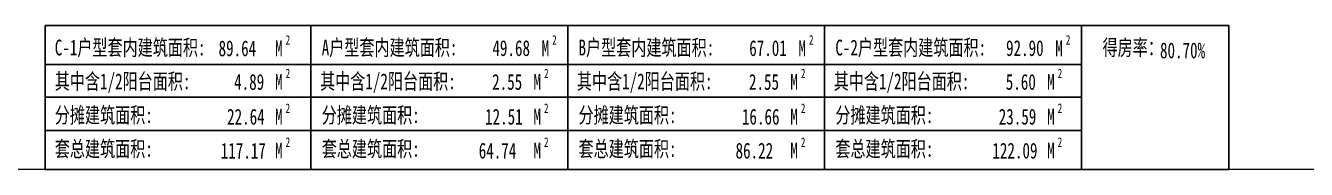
# Model space of a CAD drawing. Extents: x 5432254 to 5695744, y -448727 to -401527.
# Drawn here: x 5532049 to 5575507, y -448727 to -443837 of the extents above; entities that cross this region are included whole.
import ezdxf

# ---------------------------------------------------------------- set-up
doc = ezdxf.new("R2010")
doc.units = 0
doc.layers.add('PUB_TEXT', color=7, linetype='CONTINUOUS')
doc.layers.add('看线', color=27, linetype='CONTINUOUS', lineweight=0)
doc.styles.add('黑体', font='SIMHEI.TTF', dxfattribs={"height": 10})

# ---------------------------------------------------------------- blocks, each defined once
blk = doc.blocks.new('A$C411169D1')
at = {"layer": 'PUB_TEXT', "style": '黑体', "width": 0.7}
for s, height, p in [('M', 660, (7, 138)), ('2', 396, (448, 624))]:
    blk.add_text(s, height=height, dxfattribs=at).set_placement(p)

msp = doc.modelspace()

# ---------------------------------------------------------------- linework, layer by layer
at = {"layer": 'PUB_TEXT'}
for p, q in [((5532715.5, -443836.7), (5572872.4, -443836.7)), ((5532715.5, -448726.7), (5532715.5, -443836.7)), ((5541729.8, -443836.7), (5541729.8, -448726.7)), ((5550444, -443836.7), (5550444, -448726.7)), ((5550444, -443836.7), (5550444, -448726.7)), ((5559158.2, -443836.7), (5559158.2, -448726.7)), ((5559158.2, -443836.7), (5559158.2, -448726.7)), ((5559158.2, -443836.7), (5559158.2, -448726.7)), ((5567872.4, -443836.7), (5567872.4, -448726.7)), ((5572872.4, -443836.7), (5572872.4, -448726.7)), ((5532715.5, -445156.7), (5567872.4, -445156.7)), ((5532715.5, -446266.7), (5567872.4, -446266.7)), ((5532715.5, -447406.7), (5567872.4, -447406.7)), ((5532715.5, -448726.7), (5572872.4, -448726.7))]:
    msp.add_line(p, q, dxfattribs=at)
at = {"layer": '看线', "color": 3}
msp.add_line((5695743.6, -448726.7), (5432924, -448726.7), dxfattribs=at)

# ---------------------------------------------------------------- block references
at = {"layer": 'PUB_TEXT', "xscale": 0.8118225047364831, "yscale": 0.8118225046200678, "zscale": 0.8118225046030164}
for p in [(5540507.5, -444990.3), (5549552.6, -444990.3), (5558266.8, -444990.3), (5566981, -444990.3), (5540507.5, -446130.6), (5549276.4, -446130.6), (5557990.6, -446130.6), (5566704.9, -446130.6), (5540507.5, -447313.1), (5549276.4, -447313.1), (5557990.6, -447313.1), (5566704.9, -447313.1), (5540507.5, -448467), (5549276.4, -448467), (5557990.6, -448467), (5566704.9, -448467)]:
    msp.add_blockref('A$C411169D1', p, dxfattribs=at)

# ---------------------------------------------------------------- texts
at = {"layer": 'PUB_TEXT', "style": '黑体', "width": 0.7}
for s, height, p in [('C-1户型套内建筑面积:', 535.883, (5533039, -444851.2)), ('89.64', 535.88, (5538596.3, -444879.3)), ('A户型套内建筑面积:', 535.88, (5542096.5, -444851.2)), ('49.68', 535.88, (5547887.9, -444871.2)), ('B户型套内建筑面积:', 535.88, (5550810.7, -444851.2)), ('67.01', 535.88, (5556602.1, -444871.2)), ('C-2户型套内建筑面积:', 535.883, (5559524.9, -444851.2)), ('92.90', 535.88, (5565316.3, -444871.2)), ('得房率：', 535.88, (5568591, -444851.2)), ('80.70%%%', 535.88, (5570540.3, -444948.6)), ('其中含1/2阳台面积:', 535.883, (5533039, -445999.2)), ('其中含1/2阳台面积:', 535.883, (5542040.8, -445999.2)), ('其中含1/2阳台面积:', 535.883, (5550755, -445999.2)), ('其中含1/2阳台面积:', 535.883, (5559469.2, -445999.2)), ('4.89', 535.88, (5539124.6, -446019.7)), ('2.55', 535.88, (5547878.4, -446019.7)), ('2.55', 535.88, (5556592.6, -446019.7)), ('5.60', 535.88, (5565306.9, -446019.7)), ('分摊建筑面积:', 535.88, (5533039, -447147.3)), ('22.64', 535.88, (5538885.6, -447202.1)), ('分摊建筑面积:', 535.88, (5542096.5, -447147.3)), ('12.51', 535.88, (5547639.4, -447202.1)), ('分摊建筑面积:', 535.88, (5550810.7, -447147.3)), ('16.66', 535.88, (5556353.6, -447202.1)), ('分摊建筑面积:', 535.88, (5559524.9, -447147.3)), ('23.59', 535.88, (5565067.8, -447202.1)), ('套总建筑面积:', 535.88, (5533039, -448295.3)), ('117.17', 535.88, (5538670.5, -448356.1)), ('套总建筑面积:', 535.88, (5542096.5, -448295.3)), ('64.74', 535.88, (5547424.3, -448356.1)), ('套总建筑面积:', 535.88, (5550810.7, -448295.3)), ('86.22', 535.88, (5556138.5, -448356.1)), ('套总建筑面积:', 535.88, (5559524.9, -448295.3)), ('122.09', 535.88, (5564852.7, -448356.1))]:
    msp.add_text(s, height=height, dxfattribs=at).set_placement(p)

doc.saveas('drawing.dxf')
